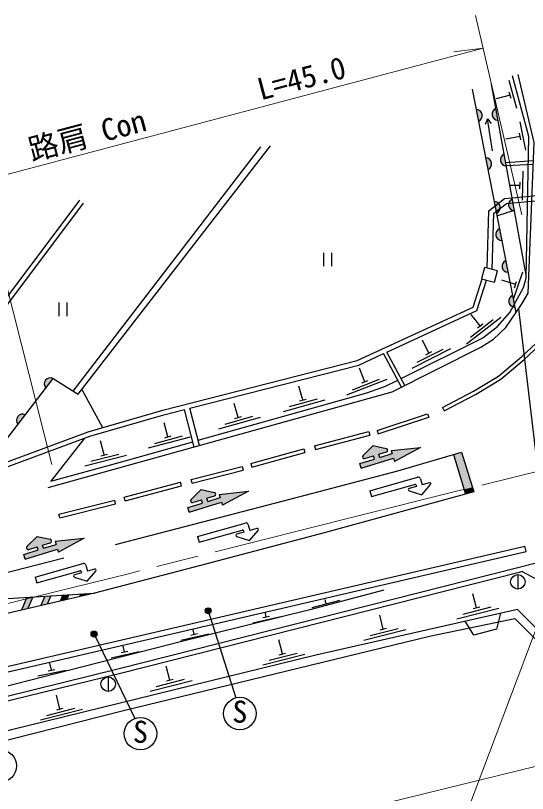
# Model space of a CAD drawing. Units: millimetres at full size, sheet at 1:1000; details may follow other scales. Extents: x 40000 to 680000, y 20000 to 380000.
# Drawn here: x 372602 to 415128, y 245468 to 310103 of the extents above; entities that cross this region are included whole.
import ezdxf
from ezdxf.enums import TextEntityAlignment as Align

# ---------------------------------------------------------------- set-up
doc = ezdxf.new("R2010")
doc.units = ezdxf.units.MM
doc.header["$LTSCALE"] = 1000
doc.linetypes.add('CHAIN', pattern=[18.5, 12, -1.5, 3.5, -1.5])
for name, color, linetype, lineweight in [('M-BGD', 7, 'Continuous', 25), ('M-BGD-EXST', 7, 'Continuous', 25), ('M-BMK', 2, 'CHAIN', 13), ('M-STR-HTXT', 7, 'Continuous', 13), ('M-STR-STRC', 7, 'Continuous', 25)]:
    doc.layers.add(name, color=color, linetype=linetype, lineweight=lineweight)
doc.styles.add('ＭＳ ゴシック', font='')
doc.styles.get('ＭＳ ゴシック').set_extended_font_data('MS Gothic')

msp = doc.modelspace()

# ---------------------------------------------------------------- hatches: boundary and pattern name
at = {"layer": 'M-BGD'}
for points in [[(410870, 302290), (411060, 301318, 0.82183)], [(412685, 301406), (412508, 302381, 0.82183)], [(411653, 298285), (411843, 297312, 0.82183)], [(413375, 297616), (413198, 298591, 0.82183)], [(414058, 293870), (413880, 294845, 0.82183)], [(412365, 294644), (412555, 293672, 0.82183)], [(412997, 291413), (412807, 292386, 0.82183)], [(413514, 288769), (413324, 289741, 0.82183)], [(414079, 285882), (413888, 286854, 0.82183)], [(375114, 279162), (375717, 279948, 0.82183)], [(372800, 276145), (373403, 276932, 0.82183)]]:
    msp.add_hatch(color=256, dxfattribs=at).paths.add_polyline_path(points)
at = {"layer": 'M-BGD-EXST'}
for points in [[(388388, 260526, 1), (388827, 260765, 0.41421), (388488, 260865, 0.41421)], [(378903, 258589, 1), (379343, 258828, 0.41421), (379003, 258928, 0.41421)]]:
    msp.add_hatch(color=256, dxfattribs=at).paths.add_polyline_path(points)
at = {"layer": 'M-STR-STRC'}
for points in [[(402327, 273510), (402409, 273248), (401200, 272874), (401317, 272494), (404003, 273324), (404084, 273061), (406235, 274221), (403805, 273967), (403886, 273704), (402855, 273385), (402774, 273648), (403414, 273846, 0.77336), (403400, 274136), (402307, 274368), (401468, 273541, 0.78564), (401617, 273291)], [(409652, 273816), (408978, 273620), (409869, 270734), (410552, 270901)], [(410552, 270901), (409869, 270734), (409988, 270347), (410665, 270534)], [(388041, 269861), (388122, 269598), (386913, 269224), (387031, 268845), (389717, 269674), (389798, 269411), (391948, 270572), (389518, 270317), (389599, 270054), (388568, 269736), (388487, 269998), (389127, 270196, 0.77336), (389114, 270486), (388021, 270718), (387181, 269891, 0.78564), (387331, 269641)], [(374405, 265961), (374486, 265698), (373277, 265325), (373395, 264945), (376081, 265774), (376162, 265511), (378312, 266672), (375882, 266417), (375963, 266154), (374932, 265836), (374851, 266098), (375491, 266296, 0.77336), (375478, 266586), (374385, 266818), (373545, 265991, 0.78564), (373694, 265741)], [(374027, 261804), (373529, 261773), (373093, 260705), (373630, 260830)], [(375523, 261897), (375025, 261866), (374705, 261081), (375242, 261207)], [(377019, 261989), (376521, 261958), (376316, 261458), (376854, 261583)], [(378515, 262082), (378017, 262051), (377928, 261834), (378465, 261960)]]:
    msp.add_hatch(color=256, dxfattribs=at).paths.add_polyline_path(points)
h = msp.add_hatch(color=256, dxfattribs=at)
edge = h.paths.add_edge_path()
edge.add_line((405874, 271080), (405901, 270984))
h = msp.add_hatch(color=256, dxfattribs=at)
edge = h.paths.add_edge_path()
edge.add_line((391550, 267278), (391577, 267181))
h = msp.add_hatch(color=256, dxfattribs=at)
edge = h.paths.add_edge_path()
edge.add_line((378065, 263903), (378093, 263807))

# ---------------------------------------------------------------- linework, layer by layer
at = {"layer": 'M-BGD'}
for p, q in [((414235, 302381), (413619, 304701)), ((410539, 303983), (414168, 285423)), ((415028, 288541), (412137, 304414)), ((413695, 303479), (412535, 303171)), ((413767, 303209), (413623, 303750)), ((411810, 301531), (411627, 301060)), ((414983, 298922), (414537, 301280)), ((414524, 300057), (413345, 299833)), ((414576, 299781), (414472, 300332)), ((377396, 278891), (392975, 299189)), ((415622, 298035), (413329, 297870)), ((415609, 297715), (413375, 297616)), ((414729, 294777), (414763, 297177)), ((414502, 295700), (414510, 296260)), ((414506, 295980), (413671, 295992)), ((412594, 293474), (414049, 293919)), ((398190, 290388), (398190, 289270)), ((398856, 290388), (398856, 289270)), ((413979, 286536), (414735, 288814)), ((414130, 287751), (412991, 288129)), ((414041, 287485), (414218, 288016)), ((376200, 286254), (376200, 285136)), ((376866, 286254), (376866, 285136)), ((414386, 285742), (417008, 263560)), ((411196, 284316), (410461, 285265)), ((410068, 282834), (412913, 285040)), ((410395, 283391), (412292, 284862)), ((410975, 284145), (411418, 284488)), ((406942, 282052), (406400, 283123)), ((404661, 279227), (403169, 282014)), ((404944, 279369), (403457, 282147)), ((405553, 280811), (408765, 282437)), ((405980, 281296), (408121, 282380)), ((406692, 281926), (407192, 282179)), ((401619, 279679), (401182, 280797)), ((400118, 278576), (403470, 279888)), ((400589, 279018), (402824, 279893)), ((396465, 278162), (396143, 279318)), ((401358, 279577), (401880, 279781)), ((378105, 279038), (379822, 275863)), ((394860, 277216), (398328, 278183)), ((395374, 277608), (397685, 278253)), ((396195, 278086), (396735, 278237)), ((387432, 274250), (386636, 277370)), ((387873, 274373), (387079, 277483)), ((391101, 276708), (390770, 277861)), ((408062, 277525), (408207, 277249)), ((389503, 275750), (392963, 276743)), ((390013, 276147), (392320, 276808)), ((390831, 276631), (391370, 276785)), ((402641, 275631), (406835, 277020)), ((402739, 275335), (406933, 276725)), ((406835, 277020), (406933, 276725)), ((385261, 275099), (384953, 276259)), ((397449, 274339), (401952, 275538)), ((401952, 275538), (402032, 275238)), ((402641, 275631), (402739, 275335)), ((379968, 273600), (379666, 274762)), ((383645, 274172), (387124, 275098)), ((384163, 274558), (386483, 275176)), ((384991, 275027), (385532, 275171)), ((397529, 274038), (402032, 275238)), ((392156, 272887), (396564, 274110)), ((396564, 274110), (396647, 273810)), ((397449, 274339), (397529, 274038)), ((378347, 272683), (381831, 273589)), ((378867, 273066), (381190, 273670)), ((379697, 273530), (380239, 273671)), ((392240, 272587), (396647, 273810)), ((392156, 272887), (392240, 272587)), ((387190, 271544), (391431, 272625)), ((387266, 271242), (391508, 272323)), ((391431, 272625), (391508, 272323)), ((387266, 271242), (387190, 271544)), ((381626, 270095), (386296, 271330)), ((381706, 269794), (386375, 271029)), ((386375, 271029), (386296, 271330)), ((376204, 268679), (380837, 269843)), ((376280, 268377), (380913, 269541)), ((380913, 269541), (380837, 269843)), ((381706, 269794), (381626, 270095)), ((376280, 268377), (376204, 268679)), ((415012, 265562), (414910, 266005)), ((414701, 263901), (417069, 262632)), ((414332, 263650), (414332, 262450)), ((410895, 260897), (410599, 262060)), ((397250, 260905), (399570, 261522)), ((398410, 261214), (398313, 261579)), ((393418, 260143), (393331, 260518)), ((409268, 259989), (412757, 260876)), ((409791, 260369), (412117, 260961)), ((410623, 260828), (411166, 260967)), ((392304, 259637), (394641, 260181)), ((393146, 260079), (393691, 260206)), ((403156, 259123), (402860, 260286)), ((402885, 259054), (403427, 259192)), ((386329, 258191), (388667, 258735)), ((387171, 258633), (387716, 258760)), ((387444, 258697), (387356, 259072)), ((401530, 258214), (405019, 259102)), ((402052, 258595), (404378, 259186)), ((394766, 257066), (394471, 258229)), ((380541, 256727), (382878, 257271)), ((381382, 257169), (381928, 257296)), ((381655, 257233), (381543, 257716)), ((393140, 256157), (396629, 257044)), ((393663, 256537), (395989, 257129)), ((394495, 256997), (395038, 257135)), ((375581, 255708), (375458, 256295)), ((385422, 254887), (385127, 256050)), ((374456, 255227), (376805, 255720)), ((375307, 255651), (375855, 255766)), ((380300, 255150), (380300, 253950)), ((383796, 253978), (387285, 254866)), ((384319, 254359), (386645, 254951)), ((385151, 254818), (385694, 254956)), ((376292, 252481), (375996, 253644)), ((374666, 251573), (378155, 252460)), ((375188, 251953), (377514, 252545)), ((376021, 252412), (376564, 252551))]:
    msp.add_line(p, q, dxfattribs=at)
for points in [[(375322, 270876), (403880, 278833), (411246, 282549), (412298, 283220), (413326, 284189), (414627, 286095), (415180, 287043), (415683, 299549), (414353, 305192)], [(404637, 279943), (411416, 283313), (412633, 284278), (413670, 285439), (414794, 287495), (415024, 288286), (415230, 300063), (413882, 305087)], [(412222, 298868), (411810, 301531), (412127, 301137)], [(301637, 262241), (302789, 262241), (302789, 259009), (311113, 259294), (317099, 259695), (327166, 260547), (327886, 266954), (329787, 267292), (329249, 260762), (331732, 260879), (331019, 267225), (333059, 267629), (334608, 261544), (340208, 262505), (347166, 263783), (354595, 265637), (360105, 267033), (371184, 269772), (370530, 273187), (375717, 279948), (377796, 278639), (393794, 299268)], [(411777, 289110), (411929, 293883), (413216, 294894), (422238, 295721), (432600, 296542)], [(412191, 288999), (412339, 293676), (413377, 294491), (422273, 295306), (432873, 296146)], [(364209, 270708), (364517, 276882), (377936, 294763)], [(364612, 270826), (364908, 276741), (378254, 294524)], [(408062, 277525), (410656, 278886), (412725, 280142), (414661, 281771), (416593, 283565), (417502, 285133), (417854, 286048), (418156, 288640)], [(408207, 277249), (410809, 278615), (412907, 279889), (414867, 281537), (416839, 283368), (417783, 284998), (418159, 285973), (418465, 288604)], [(364612, 270826), (371336, 272798), (378638, 275522), (384833, 277309), (400990, 281433), (410606, 285881), (411364, 288227)], [(403457, 282147), (410922, 285600), (411738, 288127)], [(387079, 277483), (401120, 281067), (403169, 282014)], [(387760, 274818), (401794, 278761), (403347, 279301), (404353, 279802)], [(355247, 268490), (361303, 270189), (362903, 269922), (371459, 272430), (378760, 275154), (384934, 276936), (386636, 277370)], [(378327, 274993), (375546, 271408), (381209, 272977), (387319, 274694)], [(439134, 270568), (414337, 264208), (381215, 255822), (367064, 252344), (341097, 246741), (319010, 244331), (302301, 243251), (290659, 242597), (285570, 242678), (270943, 243357), (256991, 244070), (249632, 244949), (235884, 247296), (225478, 249329), (222901, 250040), (220178, 247261), (220475, 246848), (218521, 244829), (217306, 243279), (216296, 240691), (215934, 238412), (215800, 236950), (215984, 233650)], [(198962, 262351), (222336, 254717), (246420, 249833), (252956, 248843), (261315, 247803), (281628, 246367), (294939, 246230), (319508, 247622), (334030, 249048), (346307, 250701), (359724, 253201), (414910, 266005)], [(303986, 246124), (319543, 247169), (334083, 248597), (346379, 250253), (359817, 252756), (415012, 265562)], [(414701, 263901), (414432, 263832), (381309, 255446), (367152, 251966), (341160, 246357), (319043, 243945), (302324, 242864), (290667, 242209), (285558, 242290), (270924, 242969), (256862, 243495), (249577, 244565), (235814, 246915), (223444, 249094), (221053, 246739), (218837, 244438), (217646, 243084), (216673, 240589), (216319, 238364), (216256, 236947), (216371, 233671)], [(403195, 262346), (397040, 260713), (386300, 258060), (371490, 254277), (361737, 252068), (345182, 248515)], [(424958, 245513), (421946, 253088), (414289, 260760), (397562, 256963), (363307, 248554), (356928, 247228), (346537, 245136), (339158, 243987), (327777, 242521), (320011, 241655), (312479, 241047), (303295, 240672), (296431, 240283)], [(297262, 239504), (307946, 240115), (320808, 240909), (335602, 242625), (347993, 244669), (359576, 247087), (368552, 249077), (381561, 252371), (393096, 255168), (406978, 258535), (414093, 260003), (420524, 253540), (421509, 251713), (423800, 245436)], [(412902, 260445), (412565, 259124), (410661, 258628), (409966, 259779)]]:
    msp.add_lwpolyline(points, dxfattribs=at)
msp.add_lwpolyline([(412378, 287955), (412627, 288882), (411564, 289167), (411315, 288240)], close=True, dxfattribs=at)
for centre in [(414332, 263050), (380300, 254550)]:
    msp.add_circle(centre, 600, dxfattribs=at)
for centre, start, end in [((410869, 301785), 292.23625, 89.89445), ((412693, 301911), 111.49348, 269.15167), ((411652, 297780), 292.23625, 89.89445), ((413383, 298121), 111.49348, 269.15167), ((414065, 294375), 111.49348, 269.15167), ((412364, 294139), 292.23625, 89.89445), ((412998, 291918), 112.23625, 269.89445), ((413515, 289274), 112.23625, 269.89445), ((414080, 286387), 112.23625, 269.89445), ((375493, 279495), 63.67284, 221.33103), ((373179, 276479), 63.67284, 221.33103)]:
    msp.add_arc(centre, 505, start, end, dxfattribs=at)
at = {"layer": 'M-BGD-EXST'}
for p, q in [((388608, 260645), (390914, 253418)), ((379123, 258708), (382498, 251697))]:
    msp.add_line(p, q, dxfattribs=at)
for centre, radius in [((388608, 260645), 250), ((379123, 258708), 250), ((391234, 252107), 1350), ((382978, 250435), 1350), ((371326, 247759), 1350)]:
    msp.add_circle(centre, radius, dxfattribs=at)
at = {"layer": 'M-BMK'}
msp.add_lwpolyline([(468060, 285341), (440952, 278352), (409556, 270657), (400834, 268474), (381998, 263727), (371015, 261038), (367199, 260120), (358315, 258410), (353529, 257515), (345348, 256257), (337784, 255300), (327336, 254027), (320989, 253493), (310541, 252932), (302132, 252712)], dxfattribs=at)
at = {"layer": 'M-STR-HTXT'}
for p, q in [((410813, 310103), (414669, 293537)), ((369659, 296299), (411446, 307385)), ((411446, 307385), (409008, 307092)), ((369462, 297081), (375604, 272788))]:
    msp.add_line(p, q, dxfattribs=at)
for points in [[(478131, 263030), (391069, 241644), (368973, 236503), (346765, 232731), (334051, 230988), (326380, 230049), (316901, 229383), (307693, 229112), (292044, 229176), (276111, 229722), (263584, 230899), (229325, 235790), (193115, 244541)], [(416731, 261491), (407848, 237919), (432841, 237921)]]:
    msp.add_lwpolyline(points, dxfattribs=at)
at = {"layer": 'M-STR-STRC'}
for p, q in [((402307, 274368), (401468, 273541)), ((402307, 274368), (403400, 274136)), ((403805, 273967), (406235, 274221)), ((406235, 274221), (404084, 273061)), ((401617, 273291), (402327, 273510)), ((402409, 273248), (402327, 273510)), ((402774, 273648), (403414, 273846)), ((402855, 273385), (402774, 273648)), ((402855, 273385), (403886, 273704)), ((403805, 273967), (403886, 273704)), ((408978, 273620), (409988, 270347)), ((409652, 273816), (410665, 270534)), ((401200, 272874), (402409, 273248)), ((401317, 272494), (401200, 272874)), ((401317, 272494), (404003, 273324)), ((404003, 273324), (404084, 273061)), ((402048, 270625), (406000, 271739)), ((406247, 271601), (406382, 271119)), ((402183, 270144), (405751, 271149)), ((405901, 270984), (405305, 270816)), ((405874, 271080), (405901, 270984)), ((406359, 270281), (407082, 271126)), ((406979, 271287), (406382, 271119)), ((388021, 270718), (387181, 269891)), ((388021, 270718), (389114, 270486)), ((388487, 269998), (389127, 270196)), ((389518, 270317), (391948, 270572)), ((389518, 270317), (389599, 270054)), ((391948, 270572), (389798, 269411)), ((402048, 270625), (402183, 270144)), ((405301, 270624), (406359, 270281)), ((386913, 269224), (388122, 269598)), ((387031, 268845), (389717, 269674)), ((387331, 269641), (388041, 269861)), ((388122, 269598), (388041, 269861)), ((388568, 269736), (388487, 269998)), ((388568, 269736), (389599, 270054)), ((389717, 269674), (389798, 269411)), ((387031, 268845), (386913, 269224)), ((387724, 266823), (391676, 267937)), ((391923, 267799), (392058, 267317)), ((387859, 266342), (391426, 267347)), ((391577, 267181), (390980, 267013)), ((391550, 267278), (391577, 267181)), ((392034, 266479), (392758, 267324)), ((392655, 267485), (392058, 267317)), ((374385, 266818), (373545, 265991)), ((374385, 266818), (375478, 266586)), ((375882, 266417), (378312, 266672)), ((375882, 266417), (375963, 266154)), ((378312, 266672), (376162, 265511)), ((387724, 266823), (387859, 266342)), ((390977, 266822), (392034, 266479)), ((373277, 265325), (374486, 265698)), ((373395, 264945), (376081, 265774)), ((373694, 265741), (374405, 265961)), ((374486, 265698), (374405, 265961)), ((374851, 266098), (375491, 266296)), ((374932, 265836), (374851, 266098)), ((374932, 265836), (375963, 266154)), ((376081, 265774), (376162, 265511)), ((371316, 263684), (376604, 265038)), ((373395, 264945), (373277, 265325)), ((374239, 263448), (378192, 264562)), ((378438, 264424), (378574, 263942)), ((374375, 262967), (377942, 263972)), ((378093, 263807), (377496, 263639)), ((378065, 263903), (378093, 263807)), ((378550, 263105), (379273, 263949)), ((379170, 264110), (378574, 263942)), ((374239, 263448), (374375, 262967)), ((377492, 263447), (378550, 263105)), ((373529, 261773), (373093, 260705)), ((374027, 261804), (373630, 260830)), ((375025, 261866), (374705, 261081)), ((375523, 261897), (375242, 261207)), ((376521, 261958), (376316, 261458)), ((377019, 261989), (376854, 261583)), ((378017, 262051), (377928, 261834)), ((378515, 262082), (378465, 261960))]:
    msp.add_line(p, q, dxfattribs=at)
for points in [[(380911, 266155), (388912, 268229), (396137, 270119), (404368, 272273), (409652, 273816)], [(410665, 270534), (398362, 267141), (387965, 264399), (379160, 262122)]]:
    msp.add_lwpolyline(points, dxfattribs=at)
msp.add_lwpolyline([(327072, 254367), (332334, 255272), (345279, 257292), (354129, 259144), (360978, 260709), (362727, 261045), (364254, 261198), (379160, 262122), (371917, 260430), (361115, 258063), (357037, 257374), (353376, 256839), (349530, 256227), (339186, 255277)], close=True, dxfattribs=at)
for centre, radius, start, end in [((403369, 273989), 150, 287.16358, 78.03175), ((401573, 273434), 150, 134.54493, 287.16358), ((406054, 271546), 200, 15.79769, 105.73334), ((405778, 271053), 100, 15.73334, 105.73334), ((407006, 271191), 100, 319.42341, 105.73334), ((389083, 270339), 150, 287.16358, 78.03175), ((405332, 270719), 100, 105.73334, 252.04327), ((387286, 269784), 150, 134.54493, 287.16358), ((391730, 267744), 200, 15.79769, 105.73334), ((391008, 266917), 100, 105.73334, 252.04327), ((391454, 267251), 100, 15.73334, 105.73334), ((392682, 267389), 100, 319.42341, 105.73334), ((375447, 266439), 150, 287.16358, 78.03175), ((373650, 265885), 150, 134.54493, 287.16358), ((378246, 264369), 200, 15.79769, 105.73334), ((377969, 263876), 100, 15.73334, 105.73334), ((379197, 264014), 100, 319.42341, 105.73334), ((377523, 263542), 100, 105.73334, 252.04327)]:
    msp.add_arc(centre, radius, start, end, dxfattribs=at)

# ---------------------------------------------------------------- texts
at = {"layer": 'M-BGD-EXST', "style": 'ＭＳ ゴシック'}
for p in [(390579, 250815), (382323, 249143)]:
    msp.add_text('S', height=1833, rotation=358.508, dxfattribs=at).set_placement(p, align=Align.BOTTOM_LEFT)
at = {"layer": 'M-STR-HTXT', "style": 'ＭＳ ゴシック'}
for s, p in [('L=45.0', (393114, 302521)), ('路肩 Con', (374089, 297474))]:
    msp.add_text(s, height=1833, rotation=14.858, dxfattribs=at).set_placement(p, align=Align.BOTTOM_LEFT)

doc.saveas('drawing.dxf')
